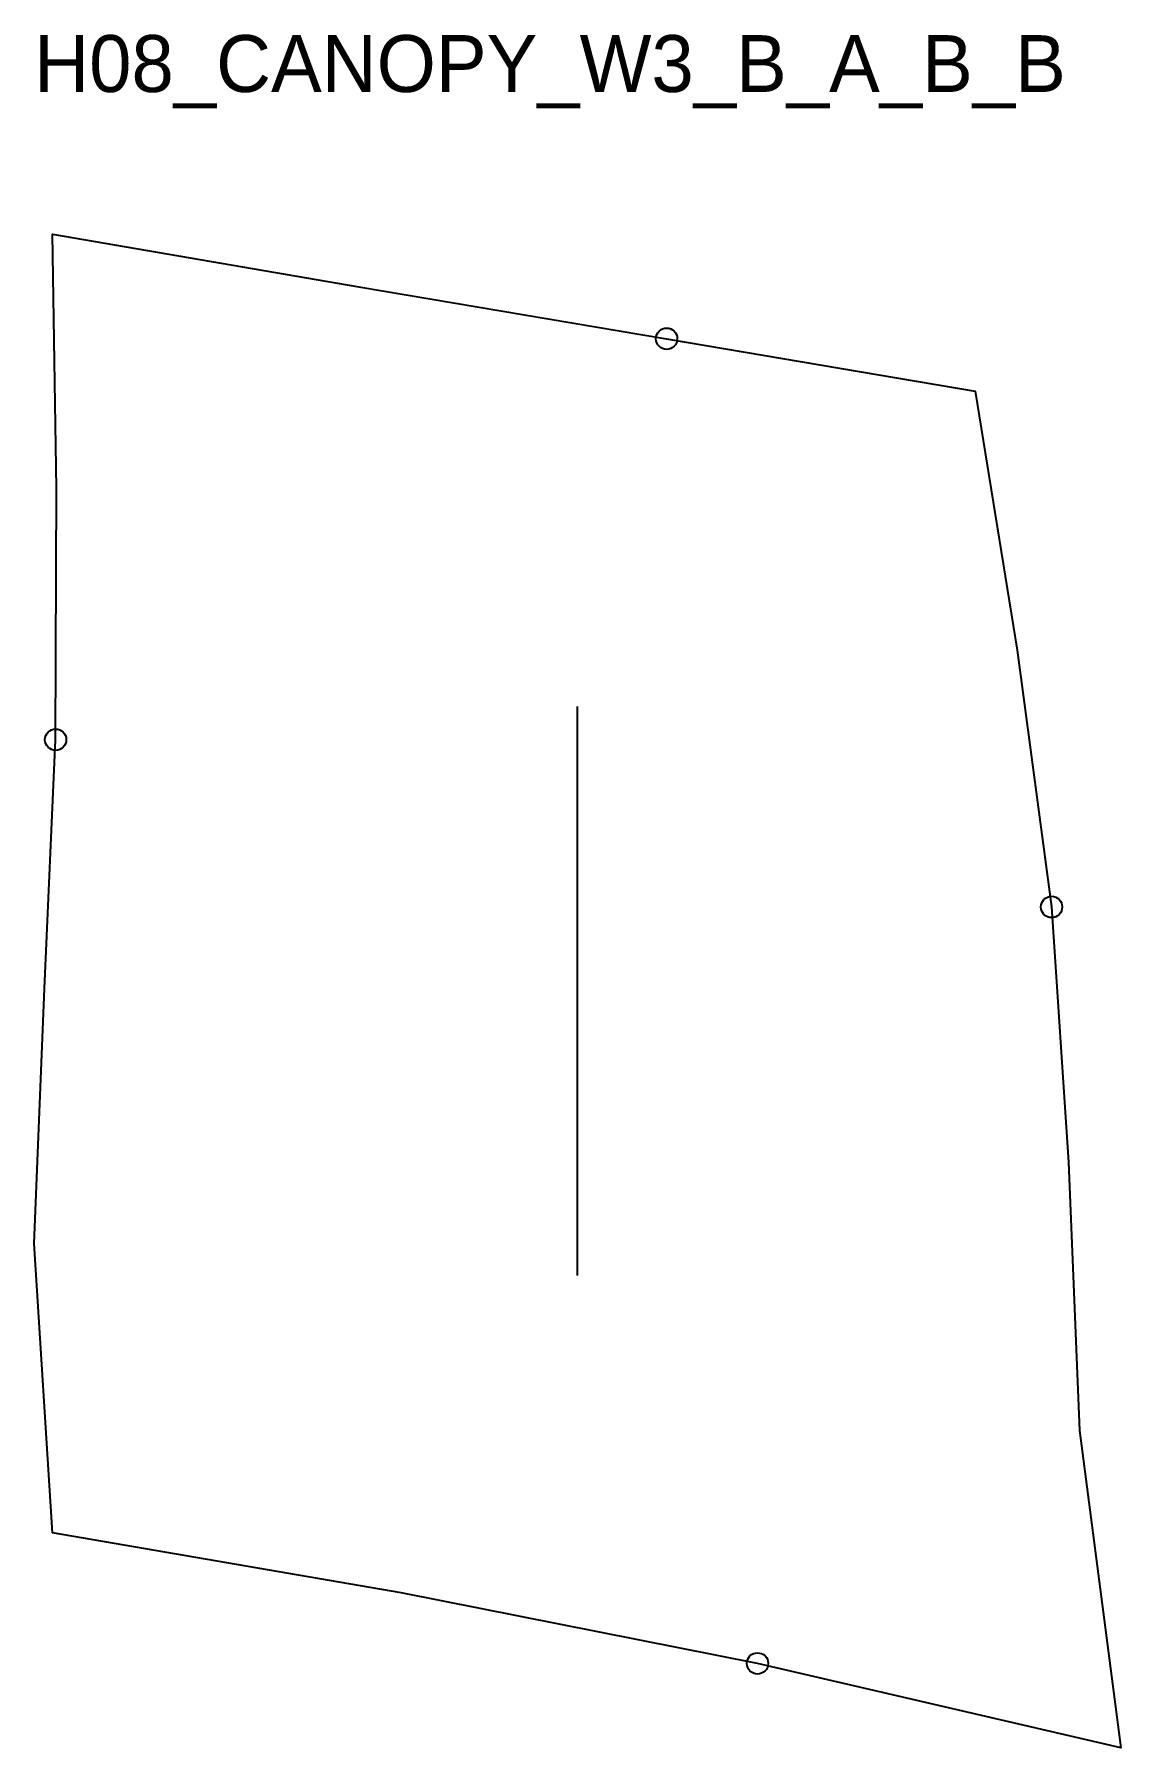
# Model space of a CAD drawing. Header units: millimetres. Extents: x -3 to 150, y -30 to 211.
import ezdxf

# ---------------------------------------------------------------- set-up
doc = ezdxf.new("R2010")
doc.units = ezdxf.units.MM
for name, color, linetype in [('CUT', 1, 'Continuous'), ('GRAIN', 3, 'Continuous'), ('ID', 7, 'Continuous'), ('NOTCH', 2, 'Continuous'), ('SEAM', 5, 'Continuous')]:
    doc.layers.add(name, color=color, linetype=linetype)

msp = doc.modelspace()

# ---------------------------------------------------------------- linework, layer by layer
at = {"layer": 'CUT'}
msp.add_lwpolyline([(0, 0), (-2.58, 40.7), (-1.12, 76.55), (0.43, 111.55), (0.57, 146.9), (0, 182.63), (43.09, 175.24), (86.35, 167.93), (129.77, 160.58), (135.66, 124.12), (140.49, 88.02), (142.86, 52.14), (144.43, 14.42), (150.22, -30.21), (99.14, -18.36), (49.02, -8.45), (0, 0)], close=True, dxfattribs=at)
at = {"layer": 'GRAIN'}
msp.add_line((73.82, 36.21), (73.82, 116.21), dxfattribs=at)
at = {"layer": 'NOTCH'}
for centre in [(86.35, 167.93), (0.43, 111.55), (140.49, 88.02), (99.14, -18.36)]:
    msp.add_circle(centre, 1.5, dxfattribs=at)
at = {"layer": 'SEAM'}
msp.add_lwpolyline([(0, 0), (-2.58, 40.7), (-1.12, 76.55), (0.43, 111.55), (0.57, 146.9), (0, 182.63), (43.09, 175.24), (86.35, 167.93), (129.77, 160.58), (135.66, 124.12), (140.49, 88.02), (142.86, 52.14), (144.43, 14.42), (150.22, -30.21), (99.14, -18.36), (49.02, -8.45)], close=True, dxfattribs=at)

# ---------------------------------------------------------------- texts
at = {"layer": 'ID'}
msp.add_text('H08_CANOPY_W3_B_A_B_B', height=8, dxfattribs=at).set_placement((-2.58, 202.63))

doc.saveas('drawing.dxf')
